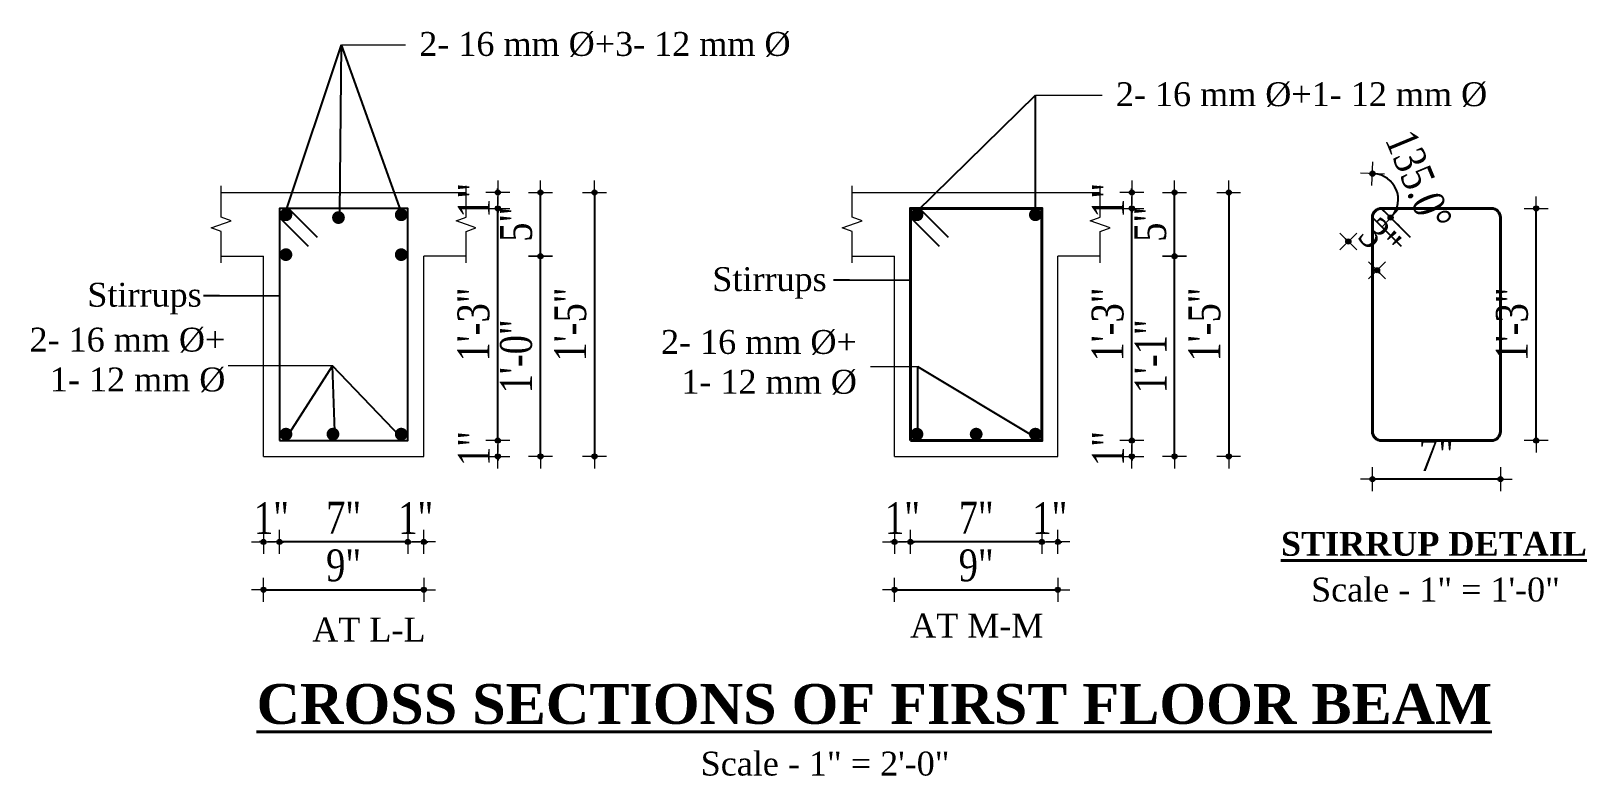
# Model space of a CAD drawing. Header units: feet. Extents: x 28652 to 66086, y -6769 to -640.
# Drawn here: x 55889.5 to 56280, y -1411.4 to -1224.3 of the extents above; entities that cross this region are included whole.
import ezdxf

# ---------------------------------------------------------------- set-up
doc = ezdxf.new("R2010")
doc.units = ezdxf.units.FT
doc.header["$LTSCALE"] = 50
doc.header["$MEASUREMENT"] = 0
doc.header["$PDMODE"] = 34
for name, color, linetype, lineweight in [('DIMENSION', 142, 'Continuous', 13), ('SES-DIMENSION', 142, 'Continuous', 13), ('SES-Leader', 2, 'Continuous', 15), ('SES-REBARS', 1, 'Continuous', 40), ('SES-SLAB OUTLINE', 4, 'Continuous', 18), ('SES-TEXT', 3, 'Continuous', 20), ('SES-TitleText', 7, 'Continuous', 40)]:
    doc.layers.add(name, color=color, linetype=linetype, lineweight=lineweight)
doc.layers.add('SES-STIRRUP', color=10, linetype='Continuous')
doc.styles.add('1.8', font='times.ttf', dxfattribs={"width": 0.8, "height": 8})
doc.styles.add('SES-ARAIL', font='times.ttf', dxfattribs={"height": 6})
doc.styles.add('SES-Title Text', font='times.ttf', dxfattribs={"height": 10})
doc.dimstyles.new('1.2', dxfattribs={"dimscale": 0, "dimtxt": 8, "dimasz": 0.5, "dimexe": 2, "dimexo": 9, "dimgap": 2, "dimtad": 1, "dimdec": 0, "dimlfac": 0.25, "dimzin": 3, "dimdsep": 46, "dimlunit": 4, "dimtxsty": '1.8', "dimblk": 'DIM', "dimcen": 3, "dimdle": 3, "dimse1": 1, "dimse2": 1, "dimclrd": 256, "dimclre": 256, "dimclrt": 7, "dimadec": 1, "dimazin": 2, "dimtfac": 1, "dimtdec": 0, "dimtix": 1, "dimtofl": 0, "dimtmove": 2, "dimatfit": 3, "dimldrblk": 'ARW', "dimfxl": 2, "dimfrac": 2, "dimtolj": 2, "dimtzin": 0, "dimarcsym": 0})

# ---------------------------------------------------------------- blocks, each defined once
blk = doc.blocks.new('DIM')
at = {"layer": 'DIMENSION'}
h = blk.add_hatch(color=256, dxfattribs=at)
h.paths.add_polyline_path([(0, 1.284388833844787), (0, 0), (1.284388833844787, 0, 0.4142135623730951)])
h.paths.add_polyline_path([(1.284388833844787, 0), (0, 0), (0, -1.284388833844787, 0.4142135623730951)])
h.paths.add_polyline_path([(1.13686837721616e-13, 0), (-1.284388833844787, 0, 0.4142135623730951), (0, -1.284388833844787)])
h.paths.add_polyline_path([(1.13686837721616e-13, 1.284388833844787, 0.414213562373121), (-1.284388833844787, 0), (0, 0)])
for p, q in [((-6, 0), (6, 0)), ((0, 6), (0, -6))]:
    blk.add_line(p, q, dxfattribs=at)
blk.add_circle((0, 0), 1.284388833844787, dxfattribs=at)
blk = doc.blocks.new('*D632')
at = {"layer": 'Defpoints', "color": 0, "ltscale": 10, "transparency": 16777216}
for p in [(56226.19039225814, -1324.898983323485), (56258.3052982582, -1324.898983323485), (56226.19039225814, -1336.865873721781)]:
    blk.add_point(p, dxfattribs=at)
at = {"layer": 'SES-DIMENSION', "lineweight": -2, "ltscale": 10, "transparency": 16777216}
blk.add_line((56257.8052982582, -1336.865873721781), (56226.69039225814, -1336.865873721781), dxfattribs=at)
at = {"layer": 'SES-DIMENSION', "lineweight": -2, "ltscale": 10, "transparency": 16777216, "xscale": 0.5, "yscale": 0.5, "zscale": 0.5, "rotation": 180}
blk.add_blockref('DIM', (56226.19039225814, -1336.865873721781), dxfattribs=at)
at = {"layer": 'SES-DIMENSION', "lineweight": -2, "ltscale": 10, "transparency": 16777216, "xscale": 0.5, "yscale": 0.5, "zscale": 0.5}
blk.add_blockref('DIM', (56258.3052982582, -1336.865873721781), dxfattribs=at)
at = {"layer": 'SES-DIMENSION', "color": 7, "ltscale": 10, "transparency": 16777216, "insert": (56242.24784525817, -1330.785123902026), "char_height": 8, "attachment_point": 5, "style": '1.8'}
blk.add_mtext('\\A2;7"', dxfattribs=at)
blk = doc.blocks.new('ARW')
at = {"layer": 'DIMENSION'}
blk.add_lwpolyline([(-0.5, -5.653726727235242e-14, 0, 3, 0), (-5.5, 5.77618736261748e-14, 0, 0, 0), (-0.5, -5.653726727235242e-14, 0, 0, 0)], format="xyseb", dxfattribs=at)
blk = doc.blocks.new('*D633')
at = {"layer": 'Defpoints', "color": 0, "ltscale": 10, "transparency": 16777216}
for p in [(56252.42222118931, -1268.870649709345), (56267.31116988517, -1268.870649709345), (56252.42222118931, -1327.161725023274)]:
    blk.add_point(p, dxfattribs=at)
at = {"layer": 'SES-DIMENSION', "lineweight": -2, "ltscale": 10, "transparency": 16777216}
blk.add_line((56267.31116988517, -1326.661725023274), (56267.31116988517, -1269.370649709345), dxfattribs=at)
at = {"layer": 'SES-DIMENSION', "lineweight": -2, "ltscale": 10, "transparency": 16777216, "xscale": 0.5, "yscale": 0.5, "zscale": 0.5}
for p, rotation in [((56267.31116988517, -1268.870649709345), 90), ((56267.31116988517, -1327.161725023274), 270)]:
    blk.add_blockref('DIM', p, dxfattribs=dict(at, rotation=rotation))
at = {"layer": 'SES-DIMENSION', "color": 7, "ltscale": 10, "transparency": 16777216, "insert": (56261.24195575394, -1298.016187366325), "char_height": 8, "attachment_point": 5, "rotation": 90, "style": '1.8'}
blk.add_mtext('\\A2;1\'-3"', dxfattribs=at)
blk = doc.blocks.new('*D634')
at = {"layer": 'Defpoints', "color": 0, "ltscale": 10, "transparency": 16777216}
for p in [(56226.19039225813, -1271.133391409141), (56220.13873162527, -1277.185052042023), (56233.40288142626, -1278.345880577246)]:
    blk.add_point(p, dxfattribs=at)
at = {"layer": 'SES-DIMENSION', "lineweight": -2, "ltscale": 10, "transparency": 16777216}
for p, q in [((56219.78517823468, -1276.831498651431), (56219.43162484408, -1276.477945260838)), ((56227.70477418399, -1284.751094600721), (56228.05832757459, -1285.104647991313))]:
    blk.add_line(p, q, dxfattribs=at)
at = {"layer": 'SES-DIMENSION', "lineweight": -2, "ltscale": 10, "transparency": 16777216, "xscale": 0.5, "yscale": 0.5, "zscale": 0.5}
for p, rotation in [((56220.13873162527, -1277.185052042023), 315.0000000001012), ((56227.3512207934, -1284.397541210128), 135.0000000001012)]:
    blk.add_blockref('DIM', p, dxfattribs=dict(at, rotation=rotation))
at = {"layer": 'SES-DIMENSION', "color": 7, "ltscale": 10, "transparency": 16777216, "insert": (56228.036558678, -1276.499714157413), "char_height": 8, "attachment_point": 5, "rotation": 315.0000000001012, "style": '1.8'}
blk.add_mtext('\\A2;3"', dxfattribs=at)
blk = doc.blocks.new('*D635')
at = {"layer": 'Defpoints', "color": 0, "ltscale": 10, "transparency": 16777216}
for p in [(56228.45313395793, -1268.870649709348), (56232.64939800891, -1266.607908009548), (56226.19039225813, -1271.13339140913), (56235.66562312603, -1276.083138877442), (56226.19039225813, -1324.898983323485)]:
    blk.add_point(p, dxfattribs=at)
at = {"layer": 'SES-DIMENSION', "lineweight": -2, "ltscale": 10, "transparency": 16777216}
blk.add_arc((56226.19039225813, -1266.607908009548), 6.459005750779292, 319.436448691816, 85.56355130819723, dxfattribs=at)
at = {"layer": 'SES-DIMENSION', "lineweight": -2, "ltscale": 10, "transparency": 16777216, "xscale": 0.5, "yscale": 0.5, "zscale": 0.5}
for p, rotation in [((56226.19039225814, -1260.14890225877), 177.7817756540959), ((56230.75759902423, -1271.175114775648), 227.2182243459173)]:
    blk.add_blockref('DIM', p, dxfattribs=dict(at, rotation=rotation))
at = {"layer": 'SES-DIMENSION', "color": 7, "ltscale": 10, "transparency": 16777216, "insert": (56237.77561577245, -1261.809151306807), "char_height": 8, "attachment_point": 5, "rotation": 292.5, "style": '1.8'}
blk.add_mtext('\\A2;135.0°', dxfattribs=at)
blk = doc.blocks.new('*D636')
at = {"layer": 'Defpoints', "color": 0, "ltscale": 10, "transparency": 16777216}
for p in [(55984.02339402294, -1335.870488704502), (55988.02339402294, -1339.870488704499), (55984.02339402294, -1352.621194089406)]:
    blk.add_point(p, dxfattribs=at)
at = {"layer": 'SES-DIMENSION', "lineweight": -2, "ltscale": 10, "transparency": 16777216}
for p, q in [((55983.52339402294, -1352.621194089406), (55983.02339402294, -1352.621194089406)), ((55988.52339402294, -1352.621194089406), (55989.02339402294, -1352.621194089406))]:
    blk.add_line(p, q, dxfattribs=at)
at = {"layer": 'SES-DIMENSION', "lineweight": -2, "ltscale": 10, "transparency": 16777216, "xscale": 0.5, "yscale": 0.5, "zscale": 0.5}
blk.add_blockref('DIM', (55984.02339402294, -1352.621194089406), dxfattribs=at)
at = {"layer": 'SES-DIMENSION', "lineweight": -2, "ltscale": 10, "transparency": 16777216, "xscale": 0.5, "yscale": 0.5, "zscale": 0.5, "rotation": 180}
blk.add_blockref('DIM', (55988.02339402294, -1352.621194089406), dxfattribs=at)
at = {"layer": 'SES-DIMENSION', "color": 7, "ltscale": 10, "transparency": 16777216, "insert": (55986.02339402294, -1346.621194089406), "char_height": 8, "attachment_point": 5, "style": '1.8'}
blk.add_mtext('\\A2;1"', dxfattribs=at)
blk = doc.blocks.new('*D637')
at = {"layer": 'Defpoints', "color": 0, "ltscale": 10, "transparency": 16777216}
for p in [(55951.8089603478, -1335.870488704502), (55984.02339402294, -1335.870488704502), (55951.8089603478, -1352.621194089406)]:
    blk.add_point(p, dxfattribs=at)
at = {"layer": 'SES-DIMENSION', "lineweight": -2, "ltscale": 10, "transparency": 16777216}
blk.add_line((55983.52339402294, -1352.621194089406), (55952.3089603478, -1352.621194089406), dxfattribs=at)
at = {"layer": 'SES-DIMENSION', "lineweight": -2, "ltscale": 10, "transparency": 16777216, "xscale": 0.5, "yscale": 0.5, "zscale": 0.5, "rotation": 180}
blk.add_blockref('DIM', (55951.8089603478, -1352.621194089406), dxfattribs=at)
at = {"layer": 'SES-DIMENSION', "lineweight": -2, "ltscale": 10, "transparency": 16777216, "xscale": 0.5, "yscale": 0.5, "zscale": 0.5}
blk.add_blockref('DIM', (55984.02339402294, -1352.621194089406), dxfattribs=at)
at = {"layer": 'SES-DIMENSION', "color": 7, "ltscale": 10, "transparency": 16777216, "insert": (55967.91617718537, -1346.540444269652), "char_height": 8, "attachment_point": 5, "style": '1.8'}
blk.add_mtext('\\A2;7"', dxfattribs=at)
blk = doc.blocks.new('*D638')
at = {"layer": 'Defpoints', "color": 0, "ltscale": 10, "transparency": 16777216}
for p in [(55951.8089603478, -1335.870488704502), (55947.80896034781, -1339.870488704499), (55947.80896034781, -1352.621194089406)]:
    blk.add_point(p, dxfattribs=at)
at = {"layer": 'SES-DIMENSION', "lineweight": -2, "ltscale": 10, "transparency": 16777216}
for p, q in [((55947.30896034781, -1352.621194089406), (55946.80896034781, -1352.621194089406)), ((55952.3089603478, -1352.621194089406), (55952.8089603478, -1352.621194089406))]:
    blk.add_line(p, q, dxfattribs=at)
at = {"layer": 'SES-DIMENSION', "lineweight": -2, "ltscale": 10, "transparency": 16777216, "xscale": 0.5, "yscale": 0.5, "zscale": 0.5}
blk.add_blockref('DIM', (55947.80896034781, -1352.621194089406), dxfattribs=at)
at = {"layer": 'SES-DIMENSION', "lineweight": -2, "ltscale": 10, "transparency": 16777216, "xscale": 0.5, "yscale": 0.5, "zscale": 0.5, "rotation": 180}
blk.add_blockref('DIM', (55951.8089603478, -1352.621194089406), dxfattribs=at)
at = {"layer": 'SES-DIMENSION', "color": 7, "ltscale": 10, "transparency": 16777216, "insert": (55949.80896034781, -1346.621194089406), "char_height": 8, "attachment_point": 5, "style": '1.8'}
blk.add_mtext('\\A2;1"', dxfattribs=at)
blk = doc.blocks.new('*D639')
at = {"layer": 'Defpoints', "color": 0, "ltscale": 10, "transparency": 16777216}
for p in [(55947.80896034781, -1339.870488704499), (55988.02339402294, -1339.870488704499), (55988.02339402294, -1364.630169667085)]:
    blk.add_point(p, dxfattribs=at)
at = {"layer": 'SES-DIMENSION', "lineweight": -2, "ltscale": 10, "transparency": 16777216}
blk.add_line((55948.30896034781, -1364.630169667085), (55987.52339402294, -1364.630169667085), dxfattribs=at)
at = {"layer": 'SES-DIMENSION', "lineweight": -2, "ltscale": 10, "transparency": 16777216, "xscale": 0.5, "yscale": 0.5, "zscale": 0.5, "rotation": 180}
blk.add_blockref('DIM', (55947.80896034781, -1364.630169667085), dxfattribs=at)
at = {"layer": 'SES-DIMENSION', "lineweight": -2, "ltscale": 10, "transparency": 16777216, "xscale": 0.5, "yscale": 0.5, "zscale": 0.5}
blk.add_blockref('DIM', (55988.02339402294, -1364.630169667085), dxfattribs=at)
at = {"layer": 'SES-DIMENSION', "color": 7, "ltscale": 10, "transparency": 16777216, "insert": (55967.91617718538, -1358.54941984733), "char_height": 8, "attachment_point": 5, "style": '1.8'}
blk.add_mtext('\\A2;9"', dxfattribs=at)
blk = doc.blocks.new('*D640')
at = {"layer": 'Defpoints', "color": 0, "ltscale": 10, "transparency": 16777216}
for p in [(55984.02339402297, -1327.161725023274), (56006.61950322294, -1327.161725023274), (55988.02339402297, -1331.161725023274)]:
    blk.add_point(p, dxfattribs=at)
at = {"layer": 'SES-DIMENSION', "lineweight": -2, "ltscale": 10, "transparency": 16777216}
for p, q in [((56006.61950322294, -1326.661725023274), (56006.61950322294, -1326.161725023274)), ((56006.61950322294, -1331.661725023274), (56006.61950322294, -1332.161725023274))]:
    blk.add_line(p, q, dxfattribs=at)
at = {"layer": 'SES-DIMENSION', "lineweight": -2, "ltscale": 10, "transparency": 16777216, "xscale": 0.5, "yscale": 0.5, "zscale": 0.5}
for p, rotation in [((56006.61950322294, -1327.161725023274), 270), ((56006.61950322294, -1331.161725023274), 90)]:
    blk.add_blockref('DIM', p, dxfattribs=dict(at, rotation=rotation))
at = {"layer": 'SES-DIMENSION', "color": 7, "ltscale": 10, "transparency": 16777216, "insert": (56000.61950322293, -1329.16172502329), "char_height": 8, "attachment_point": 5, "rotation": 90, "style": '1.8'}
blk.add_mtext('\\A2;1"', dxfattribs=at)
blk = doc.blocks.new('*D641')
at = {"layer": 'Defpoints', "color": 0, "ltscale": 10, "transparency": 16777216}
for p in [(55984.02339402297, -1268.870649709345), (56006.61950322294, -1268.870649709345), (55984.02339402297, -1327.161725023274)]:
    blk.add_point(p, dxfattribs=at)
at = {"layer": 'SES-DIMENSION', "lineweight": -2, "ltscale": 10, "transparency": 16777216}
blk.add_line((56006.61950322294, -1326.661725023274), (56006.61950322294, -1269.370649709345), dxfattribs=at)
at = {"layer": 'SES-DIMENSION', "lineweight": -2, "ltscale": 10, "transparency": 16777216, "xscale": 0.5, "yscale": 0.5, "zscale": 0.5}
for p, rotation in [((56006.61950322294, -1268.870649709345), 90), ((56006.61950322294, -1327.161725023274), 270)]:
    blk.add_blockref('DIM', p, dxfattribs=dict(at, rotation=rotation))
at = {"layer": 'SES-DIMENSION', "color": 7, "ltscale": 10, "transparency": 16777216, "insert": (56000.55028909171, -1298.016187366325), "char_height": 8, "attachment_point": 5, "rotation": 90, "style": '1.8'}
blk.add_mtext('\\A2;1\'-3"', dxfattribs=at)
blk = doc.blocks.new('*D642')
at = {"layer": 'Defpoints', "color": 0, "ltscale": 10, "transparency": 16777216}
for p in [(55998.65108957098, -1264.870649709349), (56006.61950322294, -1264.870649709349), (55984.02339402297, -1268.870649709345)]:
    blk.add_point(p, dxfattribs=at)
at = {"layer": 'SES-DIMENSION', "lineweight": -2, "ltscale": 10, "transparency": 16777216}
for p, q in [((56006.61950322294, -1264.370649709349), (56006.61950322294, -1263.870649709349)), ((56006.61950322294, -1269.370649709345), (56006.61950322294, -1269.870649709345))]:
    blk.add_line(p, q, dxfattribs=at)
at = {"layer": 'SES-DIMENSION', "lineweight": -2, "ltscale": 10, "transparency": 16777216, "xscale": 0.5, "yscale": 0.5, "zscale": 0.5}
for p, rotation in [((56006.61950322294, -1264.870649709349), 270), ((56006.61950322294, -1268.870649709345), 90)]:
    blk.add_blockref('DIM', p, dxfattribs=dict(at, rotation=rotation))
at = {"layer": 'SES-DIMENSION', "color": 7, "ltscale": 10, "transparency": 16777216, "insert": (56000.61950322293, -1266.870649709362), "char_height": 8, "attachment_point": 5, "rotation": 90, "style": '1.8'}
blk.add_mtext('\\A2;1"', dxfattribs=at)
blk = doc.blocks.new('*D643')
at = {"layer": 'Defpoints', "color": 0, "ltscale": 10, "transparency": 16777216}
for p in [(55998.65108957098, -1280.870649709345), (56017.32232280717, -1280.870649709345), (56003.61950322267, -1331.161725023274)]:
    blk.add_point(p, dxfattribs=at)
at = {"layer": 'SES-DIMENSION', "lineweight": -2, "ltscale": 10, "transparency": 16777216}
blk.add_line((56017.32232280717, -1330.661725023274), (56017.32232280717, -1281.370649709345), dxfattribs=at)
at = {"layer": 'SES-DIMENSION', "lineweight": -2, "ltscale": 10, "transparency": 16777216, "xscale": 0.5, "yscale": 0.5, "zscale": 0.5}
for p, rotation in [((56017.32232280717, -1280.870649709345), 90), ((56017.32232280717, -1331.161725023274), 270)]:
    blk.add_blockref('DIM', p, dxfattribs=dict(at, rotation=rotation))
at = {"layer": 'SES-DIMENSION', "color": 7, "ltscale": 10, "transparency": 16777216, "insert": (56011.25310867594, -1306.016187366325), "char_height": 8, "attachment_point": 5, "rotation": 90, "style": '1.8'}
blk.add_mtext('\\A2;1\'-0"', dxfattribs=at)
blk = doc.blocks.new('*D644')
at = {"layer": 'Defpoints', "color": 0, "ltscale": 10, "transparency": 16777216}
for p in [(56003.61950322267, -1264.870649709349), (56017.32232280717, -1264.870649709349), (55998.65108957098, -1280.870649709345)]:
    blk.add_point(p, dxfattribs=at)
at = {"layer": 'SES-DIMENSION', "lineweight": -2, "ltscale": 10, "transparency": 16777216}
blk.add_line((56017.32232280717, -1280.370649709345), (56017.32232280717, -1265.370649709349), dxfattribs=at)
at = {"layer": 'SES-DIMENSION', "lineweight": -2, "ltscale": 10, "transparency": 16777216, "xscale": 0.5, "yscale": 0.5, "zscale": 0.5}
for p, rotation in [((56017.32232280717, -1264.870649709349), 90), ((56017.32232280717, -1280.870649709345), 270)]:
    blk.add_blockref('DIM', p, dxfattribs=dict(at, rotation=rotation))
at = {"layer": 'SES-DIMENSION', "color": 7, "ltscale": 10, "transparency": 16777216, "insert": (56011.25310867594, -1272.870649709362), "char_height": 8, "attachment_point": 5, "rotation": 90, "style": '1.8'}
blk.add_mtext('\\A2;5"', dxfattribs=at)
blk = doc.blocks.new('*D645')
at = {"layer": 'Defpoints', "color": 0, "ltscale": 10, "transparency": 16777216}
for p in [(56014.3223228069, -1264.870649709349), (56014.3223228069, -1331.161725023274), (56030.92024462171, -1331.161725023274)]:
    blk.add_point(p, dxfattribs=at)
at = {"layer": 'SES-DIMENSION', "lineweight": -2, "ltscale": 10, "transparency": 16777216}
blk.add_line((56030.92024462171, -1265.370649709349), (56030.92024462171, -1330.661725023274), dxfattribs=at)
at = {"layer": 'SES-DIMENSION', "lineweight": -2, "ltscale": 10, "transparency": 16777216, "xscale": 0.5, "yscale": 0.5, "zscale": 0.5}
for p, rotation in [((56030.92024462171, -1264.870649709349), 90), ((56030.92024462171, -1331.161725023274), 270)]:
    blk.add_blockref('DIM', p, dxfattribs=dict(at, rotation=rotation))
at = {"layer": 'SES-DIMENSION', "color": 7, "ltscale": 10, "transparency": 16777216, "insert": (56024.85103049048, -1298.016187366327), "char_height": 8, "attachment_point": 5, "rotation": 90, "style": '1.8'}
blk.add_mtext('\\A2;1\'-5"', dxfattribs=at)
blk = doc.blocks.new('*D646')
at = {"layer": 'Defpoints', "color": 0, "ltscale": 10, "transparency": 16777216}
for p in [(56143.21011438008, -1335.870488704502), (56147.21011438008, -1339.870488704499), (56143.21011438008, -1352.621194089406)]:
    blk.add_point(p, dxfattribs=at)
at = {"layer": 'SES-DIMENSION', "lineweight": -2, "ltscale": 10, "transparency": 16777216}
for p, q in [((56142.71011438008, -1352.621194089406), (56142.21011438008, -1352.621194089406)), ((56147.71011438008, -1352.621194089406), (56148.21011438008, -1352.621194089406))]:
    blk.add_line(p, q, dxfattribs=at)
at = {"layer": 'SES-DIMENSION', "lineweight": -2, "ltscale": 10, "transparency": 16777216, "xscale": 0.5, "yscale": 0.5, "zscale": 0.5}
blk.add_blockref('DIM', (56143.21011438008, -1352.621194089406), dxfattribs=at)
at = {"layer": 'SES-DIMENSION', "lineweight": -2, "ltscale": 10, "transparency": 16777216, "xscale": 0.5, "yscale": 0.5, "zscale": 0.5, "rotation": 180}
blk.add_blockref('DIM', (56147.21011438008, -1352.621194089406), dxfattribs=at)
at = {"layer": 'SES-DIMENSION', "color": 7, "ltscale": 10, "transparency": 16777216, "insert": (56145.21011438008, -1346.621194089406), "char_height": 8, "attachment_point": 5, "style": '1.8'}
blk.add_mtext('\\A2;1"', dxfattribs=at)
blk = doc.blocks.new('*D647')
at = {"layer": 'Defpoints', "color": 0, "ltscale": 10, "transparency": 16777216}
for p in [(56110.21870758111, -1335.870488704502), (56143.21011438008, -1335.870488704502), (56110.21870758111, -1352.621194089406)]:
    blk.add_point(p, dxfattribs=at)
at = {"layer": 'SES-DIMENSION', "lineweight": -2, "ltscale": 10, "transparency": 16777216}
blk.add_line((56142.71011438008, -1352.621194089406), (56110.71870758111, -1352.621194089406), dxfattribs=at)
at = {"layer": 'SES-DIMENSION', "lineweight": -2, "ltscale": 10, "transparency": 16777216, "xscale": 0.5, "yscale": 0.5, "zscale": 0.5, "rotation": 180}
blk.add_blockref('DIM', (56110.21870758111, -1352.621194089406), dxfattribs=at)
at = {"layer": 'SES-DIMENSION', "lineweight": -2, "ltscale": 10, "transparency": 16777216, "xscale": 0.5, "yscale": 0.5, "zscale": 0.5}
blk.add_blockref('DIM', (56143.21011438008, -1352.621194089406), dxfattribs=at)
at = {"layer": 'SES-DIMENSION', "color": 7, "ltscale": 10, "transparency": 16777216, "insert": (56126.7144109806, -1346.540444269652), "char_height": 8, "attachment_point": 5, "style": '1.8'}
blk.add_mtext('\\A2;7"', dxfattribs=at)
blk = doc.blocks.new('*D648')
at = {"layer": 'Defpoints', "color": 0, "ltscale": 10, "transparency": 16777216}
for p in [(56110.21870758111, -1335.870488704502), (56106.21870758111, -1339.870488704499), (56106.21870758111, -1352.621194089406)]:
    blk.add_point(p, dxfattribs=at)
at = {"layer": 'SES-DIMENSION', "lineweight": -2, "ltscale": 10, "transparency": 16777216}
for p, q in [((56105.71870758111, -1352.621194089406), (56105.21870758111, -1352.621194089406)), ((56110.71870758111, -1352.621194089406), (56111.21870758111, -1352.621194089406))]:
    blk.add_line(p, q, dxfattribs=at)
at = {"layer": 'SES-DIMENSION', "lineweight": -2, "ltscale": 10, "transparency": 16777216, "xscale": 0.5, "yscale": 0.5, "zscale": 0.5}
blk.add_blockref('DIM', (56106.21870758111, -1352.621194089406), dxfattribs=at)
at = {"layer": 'SES-DIMENSION', "lineweight": -2, "ltscale": 10, "transparency": 16777216, "xscale": 0.5, "yscale": 0.5, "zscale": 0.5, "rotation": 180}
blk.add_blockref('DIM', (56110.21870758111, -1352.621194089406), dxfattribs=at)
at = {"layer": 'SES-DIMENSION', "color": 7, "ltscale": 10, "transparency": 16777216, "insert": (56108.21870758111, -1346.621194089406), "char_height": 8, "attachment_point": 5, "style": '1.8'}
blk.add_mtext('\\A2;1"', dxfattribs=at)
blk = doc.blocks.new('*D649')
at = {"layer": 'Defpoints', "color": 0, "ltscale": 10, "transparency": 16777216}
for p in [(56106.21870758111, -1339.870488704499), (56147.21011438008, -1339.870488704499), (56147.21011438008, -1364.630169667085)]:
    blk.add_point(p, dxfattribs=at)
at = {"layer": 'SES-DIMENSION', "lineweight": -2, "ltscale": 10, "transparency": 16777216}
blk.add_line((56106.71870758111, -1364.630169667085), (56146.71011438008, -1364.630169667085), dxfattribs=at)
at = {"layer": 'SES-DIMENSION', "lineweight": -2, "ltscale": 10, "transparency": 16777216, "xscale": 0.5, "yscale": 0.5, "zscale": 0.5, "rotation": 180}
blk.add_blockref('DIM', (56106.21870758111, -1364.630169667085), dxfattribs=at)
at = {"layer": 'SES-DIMENSION', "lineweight": -2, "ltscale": 10, "transparency": 16777216, "xscale": 0.5, "yscale": 0.5, "zscale": 0.5}
blk.add_blockref('DIM', (56147.21011438008, -1364.630169667085), dxfattribs=at)
at = {"layer": 'SES-DIMENSION', "color": 7, "ltscale": 10, "transparency": 16777216, "insert": (56126.7144109806, -1358.54941984733), "char_height": 8, "attachment_point": 5, "style": '1.8'}
blk.add_mtext('\\A2;9"', dxfattribs=at)
blk = doc.blocks.new('*D650')
at = {"layer": 'Defpoints', "color": 0, "ltscale": 10, "transparency": 16777216}
for p in [(56143.21011438011, -1327.161725023274), (56165.80622358008, -1327.161725023274), (56147.21011438011, -1331.161725023274)]:
    blk.add_point(p, dxfattribs=at)
at = {"layer": 'SES-DIMENSION', "lineweight": -2, "ltscale": 10, "transparency": 16777216}
for p, q in [((56165.80622358008, -1326.661725023274), (56165.80622358008, -1326.161725023274)), ((56165.80622358008, -1331.661725023274), (56165.80622358008, -1332.161725023274))]:
    blk.add_line(p, q, dxfattribs=at)
at = {"layer": 'SES-DIMENSION', "lineweight": -2, "ltscale": 10, "transparency": 16777216, "xscale": 0.5, "yscale": 0.5, "zscale": 0.5}
for p, rotation in [((56165.80622358008, -1327.161725023274), 270), ((56165.80622358008, -1331.161725023274), 90)]:
    blk.add_blockref('DIM', p, dxfattribs=dict(at, rotation=rotation))
at = {"layer": 'SES-DIMENSION', "color": 7, "ltscale": 10, "transparency": 16777216, "insert": (56159.80622358006, -1329.16172502329), "char_height": 8, "attachment_point": 5, "rotation": 90, "style": '1.8'}
blk.add_mtext('\\A2;1"', dxfattribs=at)
blk = doc.blocks.new('*D651')
at = {"layer": 'Defpoints', "color": 0, "ltscale": 10, "transparency": 16777216}
for p in [(56143.21011438011, -1268.870649709345), (56165.80622358008, -1268.870649709345), (56143.21011438011, -1327.161725023274)]:
    blk.add_point(p, dxfattribs=at)
at = {"layer": 'SES-DIMENSION', "lineweight": -2, "ltscale": 10, "transparency": 16777216}
blk.add_line((56165.80622358008, -1326.661725023274), (56165.80622358008, -1269.370649709345), dxfattribs=at)
at = {"layer": 'SES-DIMENSION', "lineweight": -2, "ltscale": 10, "transparency": 16777216, "xscale": 0.5, "yscale": 0.5, "zscale": 0.5}
for p, rotation in [((56165.80622358008, -1268.870649709345), 90), ((56165.80622358008, -1327.161725023274), 270)]:
    blk.add_blockref('DIM', p, dxfattribs=dict(at, rotation=rotation))
at = {"layer": 'SES-DIMENSION', "color": 7, "ltscale": 10, "transparency": 16777216, "insert": (56159.73700944884, -1298.016187366325), "char_height": 8, "attachment_point": 5, "rotation": 90, "style": '1.8'}
blk.add_mtext('\\A2;1\'-3"', dxfattribs=at)
blk = doc.blocks.new('*D652')
at = {"layer": 'Defpoints', "color": 0, "ltscale": 10, "transparency": 16777216}
for p in [(56157.83780992811, -1264.870649709349), (56165.80622358008, -1264.870649709349), (56143.21011438011, -1268.870649709345)]:
    blk.add_point(p, dxfattribs=at)
at = {"layer": 'SES-DIMENSION', "lineweight": -2, "ltscale": 10, "transparency": 16777216}
for p, q in [((56165.80622358008, -1264.370649709349), (56165.80622358008, -1263.870649709349)), ((56165.80622358008, -1269.370649709345), (56165.80622358008, -1269.870649709345))]:
    blk.add_line(p, q, dxfattribs=at)
at = {"layer": 'SES-DIMENSION', "lineweight": -2, "ltscale": 10, "transparency": 16777216, "xscale": 0.5, "yscale": 0.5, "zscale": 0.5}
for p, rotation in [((56165.80622358008, -1264.870649709349), 270), ((56165.80622358008, -1268.870649709345), 90)]:
    blk.add_blockref('DIM', p, dxfattribs=dict(at, rotation=rotation))
at = {"layer": 'SES-DIMENSION', "color": 7, "ltscale": 10, "transparency": 16777216, "insert": (56159.80622358006, -1266.870649709362), "char_height": 8, "attachment_point": 5, "rotation": 90, "style": '1.8'}
blk.add_mtext('\\A2;1"', dxfattribs=at)
blk = doc.blocks.new('*D653')
at = {"layer": 'Defpoints', "color": 0, "ltscale": 10, "transparency": 16777216}
for p in [(56157.83780992811, -1280.870649709345), (56176.5090431643, -1280.870649709345), (56162.8062235798, -1331.161725023274)]:
    blk.add_point(p, dxfattribs=at)
at = {"layer": 'SES-DIMENSION', "lineweight": -2, "ltscale": 10, "transparency": 16777216}
blk.add_line((56176.5090431643, -1330.661725023274), (56176.5090431643, -1281.370649709345), dxfattribs=at)
at = {"layer": 'SES-DIMENSION', "lineweight": -2, "ltscale": 10, "transparency": 16777216, "xscale": 0.5, "yscale": 0.5, "zscale": 0.5}
for p, rotation in [((56176.5090431643, -1280.870649709345), 90), ((56176.5090431643, -1331.161725023274), 270)]:
    blk.add_blockref('DIM', p, dxfattribs=dict(at, rotation=rotation))
at = {"layer": 'SES-DIMENSION', "color": 7, "ltscale": 10, "transparency": 16777216, "insert": (56170.50904316429, -1306.016187366325), "char_height": 8, "attachment_point": 5, "rotation": 90, "style": '1.8'}
blk.add_mtext('\\A2;1\'-1"', dxfattribs=at)
blk = doc.blocks.new('*D654')
at = {"layer": 'Defpoints', "color": 0, "ltscale": 10, "transparency": 16777216}
for p in [(56162.8062235798, -1264.870649709349), (56176.5090431643, -1264.870649709349), (56157.83780992811, -1280.870649709345)]:
    blk.add_point(p, dxfattribs=at)
at = {"layer": 'SES-DIMENSION', "lineweight": -2, "ltscale": 10, "transparency": 16777216}
blk.add_line((56176.5090431643, -1280.370649709345), (56176.5090431643, -1265.370649709349), dxfattribs=at)
at = {"layer": 'SES-DIMENSION', "lineweight": -2, "ltscale": 10, "transparency": 16777216, "xscale": 0.5, "yscale": 0.5, "zscale": 0.5}
for p, rotation in [((56176.5090431643, -1264.870649709349), 90), ((56176.5090431643, -1280.870649709345), 270)]:
    blk.add_blockref('DIM', p, dxfattribs=dict(at, rotation=rotation))
at = {"layer": 'SES-DIMENSION', "color": 7, "ltscale": 10, "transparency": 16777216, "insert": (56170.43982903307, -1272.870649709362), "char_height": 8, "attachment_point": 5, "rotation": 90, "style": '1.8'}
blk.add_mtext('\\A2;5"', dxfattribs=at)
blk = doc.blocks.new('*D655')
at = {"layer": 'Defpoints', "color": 0, "ltscale": 10, "transparency": 16777216}
for p in [(56173.50904316403, -1264.870649709349), (56173.50904316403, -1331.161725023274), (56190.10696497887, -1331.161725023274)]:
    blk.add_point(p, dxfattribs=at)
at = {"layer": 'SES-DIMENSION', "lineweight": -2, "ltscale": 10, "transparency": 16777216}
blk.add_line((56190.10696497887, -1265.370649709349), (56190.10696497887, -1330.661725023274), dxfattribs=at)
at = {"layer": 'SES-DIMENSION', "lineweight": -2, "ltscale": 10, "transparency": 16777216, "xscale": 0.5, "yscale": 0.5, "zscale": 0.5}
for p, rotation in [((56190.10696497887, -1264.870649709349), 90), ((56190.10696497887, -1331.161725023274), 270)]:
    blk.add_blockref('DIM', p, dxfattribs=dict(at, rotation=rotation))
at = {"layer": 'SES-DIMENSION', "color": 7, "ltscale": 10, "transparency": 16777216, "insert": (56184.03775084764, -1298.016187366327), "char_height": 8, "attachment_point": 5, "rotation": 90, "style": '1.8'}
blk.add_mtext('\\A2;1\'-5"', dxfattribs=at)

msp = doc.modelspace()

# ---------------------------------------------------------------- linework, layer by layer
at = {"layer": 'SES-Leader', "ltscale": 10}
for points in [[(55967.43117483412, -1227.813138965095), (55983.44776371851, -1227.813138965095)], [(56141.57415755467, -1240.43679648899), (56158.32267644801, -1240.43679648899)], [(55965.13013238467, -1308.384127853304), (55938.90679085008, -1308.384127853304)], [(56112.09611958991, -1308.692569788484), (56100.22722074023, -1308.692569788484)]]:
    msp.add_lwpolyline(points, dxfattribs=at)
at = {"layer": 'SES-REBARS', "ltscale": 10, "const_width": 1.6}
for points in [[(55953.44491717318, -1269.673915015908, 1), (55953.44491717318, -1271.27391501591, 1)], [(55982.38743719753, -1269.673915015908, -1), (55982.38743719753, -1271.27391501591, -1)], [(56111.85466440648, -1269.673915015908, 1), (56111.85466440648, -1271.27391501591, 1)], [(56141.57415755467, -1269.673915015908, -1), (56141.57415755467, -1271.27391501591, -1)], [(55966.63117483412, -1270.37157021006, -1), (55966.63117483412, -1271.971570210062, -1)], [(55953.44491717318, -1279.682736032813, 1), (55953.44491717318, -1281.282736032816, 1)], [(55982.38743719753, -1279.682736032813, -1), (55982.38743719753, -1281.282736032816, -1)], [(55953.44491717318, -1326.358459716714, -1), (55953.44491717318, -1324.758459716712, -1)], [(55965.24711482762, -1326.358459716714, 1), (55965.24711482762, -1324.758459716712, 1)], [(55982.38743719753, -1326.358459716714, 1), (55982.38743719753, -1324.758459716712, 1)], [(56111.85466440648, -1326.358459716714, -1), (56111.85466440648, -1324.758459716712, -1)], [(56126.7144109806, -1326.358459716714, -1), (56126.7144109806, -1324.758459716712, -1)], [(56141.57415755467, -1326.358459716714, 1), (56141.57415755467, -1324.758459716712, 1)]]:
    msp.add_lwpolyline(points, format="xyb", close=True, dxfattribs=at)
at = {"layer": 'SES-REBARS', "ltscale": 10}
msp.add_lwpolyline([(56110.21870758111, -1327.161725023274), (56143.21011438008, -1327.161725023274), (56143.21011438008, -1268.870649709344), (56110.21870758111, -1268.870649709344)], close=True, dxfattribs=at)
msp.add_lwpolyline([(56228.45313395794, -1327.161725023274), (56256.04255655842, -1327.161725023274, 0.4142135623730951), (56258.3052982582, -1324.898983323485), (56258.3052982582, -1271.133391409134, 0.4142135623730951), (56256.04255655842, -1268.870649709344), (56228.45313395794, -1268.870649709344, 0.4142135623730951), (56226.19039225814, -1271.133391409134), (56226.19039225814, -1324.898983323485, 0.4142135623730982)], format="xyb", close=True, dxfattribs=at)
at = {"layer": 'SES-SLAB OUTLINE', "ltscale": 10}
for p, q in [((55937.18126479979, -1264.870649709348), (55998.65108957095, -1264.870649709348)), ((56095.59101203308, -1264.870649709348), (56157.83780992808, -1264.870649709348)), ((55937.18126479979, -1280.870649709344), (55947.80896034781, -1280.870649709344)), ((55947.80896034781, -1331.161725023274), (55947.80896034781, -1280.870649709344)), ((55988.02339402294, -1331.161725023274), (55988.02339402294, -1280.870649709344)), ((55998.65108957095, -1280.870649709344), (55988.02339402294, -1280.870649709344)), ((56095.59101203308, -1280.870649709344), (56106.21870758111, -1280.870649709344)), ((56106.21870758111, -1331.161725023274), (56106.21870758111, -1280.870649709344)), ((56147.21011438008, -1331.161725023274), (56147.21011438008, -1280.870649709344)), ((56157.83780992808, -1280.870649709344), (56147.21011438008, -1280.870649709344)), ((55947.80896034781, -1331.161725023274), (55988.02339402294, -1331.161725023274)), ((56106.21870758111, -1331.161725023274), (56147.21011438008, -1331.161725023274))]:
    msp.add_line(p, q, dxfattribs=at)
for points in [[(55937.18126479979, -1282.550649709345), (55937.18126479979, -1274.685649709347), (55934.68792904163, -1273.778149709346), (55939.67460055795, -1271.963149709347), (55937.18126479979, -1271.055649709346), (55937.18126479979, -1263.190649709348)], [(55998.65108957095, -1282.550649709345), (55998.65108957095, -1274.685649709347), (56001.1444253291, -1273.778149709346), (55996.15775381277, -1271.963149709347), (55998.65108957095, -1271.055649709346), (55998.65108957095, -1263.190649709348)], [(56095.59101203308, -1282.550649709345), (56095.59101203308, -1274.685649709347), (56093.09767627493, -1273.778149709346), (56098.08434779124, -1271.963149709347), (56095.59101203308, -1271.055649709346), (56095.59101203308, -1263.190649709348)], [(56157.83780992808, -1282.550649709345), (56157.83780992808, -1274.685649709347), (56160.33114568624, -1273.778149709346), (56155.34447416992, -1271.963149709347), (56157.83780992808, -1271.055649709346), (56157.83780992808, -1263.190649709348)]]:
    msp.add_lwpolyline(points, dxfattribs=at)
at = {"layer": 'SES-STIRRUP', "ltscale": 10}
for p, q in [((55954.07170204757, -1268.870649709344), (55961.2841912157, -1276.083138877446)), ((55951.8089603478, -1271.133391409141), (55959.0214495159, -1278.345880577246))]:
    msp.add_line(p, q, dxfattribs=at)
at = {"layer": 'SES-STIRRUP', "color": 5, "ltscale": 10}
for p, q in [((56112.48144928088, -1268.870649709344), (56119.693938449, -1276.083138877446)), ((56228.45313395794, -1268.870649709344), (56235.66562312604, -1276.083138877446)), ((56110.21870758111, -1271.133391409141), (56117.43119674921, -1278.345880577246)), ((56226.19039225814, -1271.133391409141), (56233.40288142627, -1278.345880577246))]:
    msp.add_line(p, q, dxfattribs=at)
at = {"layer": 'SES-STIRRUP', "ltscale": 10}
msp.add_lwpolyline([(55951.8089603478, -1327.161725023274), (55984.02339402294, -1327.161725023274), (55984.02339402294, -1268.870649709344), (55951.8089603478, -1268.870649709344)], close=True, dxfattribs=at)

# ---------------------------------------------------------------- texts
at = {"layer": 'SES-TEXT', "ltscale": 10, "style": 'SES-ARAIL'}
for s, p in [('2- 16 mm %%C+3- 12 mm %%C ', (55986.90912033131, -1230.573029209929)), ('2- 16 mm %%C+1- 12 mm %%C ', (56161.78403306081, -1243.196686733823)), ('Stirrups', (56060.48325609566, -1289.626977640175)), ('Stirrups', (55903.59162973016, -1293.543011293768))]:
    msp.add_text(s, height=6, dxfattribs=at).set_placement(p)
at = {"layer": 'SES-TEXT', "linetype": 'ByBlock', "char_height": 6, "attachment_point": 1, "style": 'SES-ARAIL'}
for insert, width in [((55870.99027525054, -1298.821318654314), 67.24812317002215), ((56011.39358901708, -1299.405189289213), 85.3707387111499)]:
    msp.add_mtext('\\pxqr;2- 16 mm %%C+\\P1- 12 mm %%C ', dxfattribs=dict(at, insert=insert, width=width))
at = {"layer": 'SES-TitleText', "ltscale": 10, "style": 'SES-ARAIL'}
for s, p in [('Scale - 1" = 1\'-0"', (56210.78426115747, -1367.583816542392)), ('AT M-M', (56110.13371172454, -1376.631861794092)), ('AT L-L', (55960.05229007473, -1377.631861794092)), ('Scale - 1" = 2\'-0"', (56057.55648174553, -1411.282219611192))]:
    msp.add_text(s, height=6, dxfattribs=at).set_placement(p)
at = {"layer": 'SES-TitleText', "attachment_point": 1}
for s, insert, char_height, width, style in [('{\\fTimes New Roman|b1|i0|c0|p18;\\LSTIRRUP DETAIL}', (56203.22579869183, -1350.093135821782), 6, 181.4509954342511, 'SES-ARAIL'), ('{\\fTimes New Roman|b1|i0|c0|p18;\\LCROSS SECTIONS OF FIRST FLOOR BEAM }', (55946.07003290781, -1388.299910093589), 10, 521.0008809106512, 'SES-Title Text')]:
    msp.add_mtext(s, dxfattribs=dict(at, insert=insert, char_height=char_height, width=width, style=style))

# ---------------------------------------------------------------- dimensions: what is measured, and where the dimension line sits
at = {"layer": 'SES-DIMENSION', "ltscale": 10}
dim = msp.add_angular_dim_2l(base=(56232.64939800891, -1266.607908009548), line1=((56226.19039225814, -1271.133391409134), (56226.19039225814, -1324.898983323485)), line2=((56228.45313395794, -1268.870649709344), (56235.66562312604, -1276.083138877446)), dimstyle='1.2', override={"dimscale": 1, "dimdec": 1, "dimazin": 1}, dxfattribs=at)
dim.commit()
dim.dimension.update_dxf_attribs({"geometry": '*D635', "text_midpoint": (56237.77561577244, -1261.809151306796)})
for base, p1, p2, angle, picture, middle in [((56006.61950322294, -1264.870649709349), (55984.02339402294, -1268.870649709344), (55998.65108957095, -1264.870649709348), 90, '*D642', (56000.61950322293, -1266.870649709362)), ((56165.80622358008, -1264.870649709349), (56143.21011438008, -1268.870649709344), (56157.83780992808, -1264.870649709348), 90, '*D652', (56159.80622358006, -1266.870649709362)), ((56030.92024462171, -1331.161725023274), (56014.32232280687, -1264.870649709348), (56014.32232280687, -1331.161725023274), 90, '*D645', (56024.85103049048, -1298.016187366327)), ((56190.10696497887, -1331.161725023274), (56173.509043164, -1264.870649709348), (56173.509043164, -1331.161725023274), 90, '*D655', (56184.03775084764, -1298.016187366327)), ((56006.61950322294, -1268.870649709345), (55984.02339402294, -1327.161725023274), (55984.02339402294, -1268.870649709344), 90, '*D641', (56000.55028909171, -1298.016187366325)), ((56165.80622358008, -1268.870649709345), (56143.21011438008, -1327.161725023274), (56143.21011438008, -1268.870649709344), 90, '*D651', (56159.73700944884, -1298.016187366325)), ((56176.5090431643, -1280.870649709345), (56162.80622357977, -1331.161725023274), (56157.83780992808, -1280.870649709344), 90, '*D653', (56170.50904316429, -1306.016187366325)), ((56006.61950322294, -1327.161725023274), (55988.02339402294, -1331.161725023274), (55984.02339402294, -1327.161725023274), 90, '*D640', (56000.61950322293, -1329.16172502329)), ((56165.80622358008, -1327.161725023274), (56147.21011438008, -1331.161725023274), (56143.21011438008, -1327.161725023274), 90, '*D650', (56159.80622358006, -1329.16172502329)), ((55947.80896034781, -1352.621194089406), (55951.8089603478, -1335.870488704502), (55947.80896034781, -1339.870488704499), 180, '*D638', (55949.80896034781, -1346.621194089406)), ((55984.02339402294, -1352.621194089406), (55988.02339402294, -1339.870488704499), (55984.02339402294, -1335.870488704502), 180, '*D636', (55986.02339402294, -1346.621194089406)), ((56106.21870758111, -1352.621194089406), (56110.21870758111, -1335.870488704502), (56106.21870758111, -1339.870488704499), 180, '*D648', (56108.21870758111, -1346.621194089406)), ((56143.21011438008, -1352.621194089406), (56147.21011438008, -1339.870488704499), (56143.21011438008, -1335.870488704502), 180, '*D646', (56145.21011438008, -1346.621194089406))]:
    dim = msp.add_linear_dim(base=base, p1=p1, p2=p2, angle=angle, dimstyle='1.2', override={"dimscale": 1}, dxfattribs=at)
    dim.commit()
    dim.dimension.update_dxf_attribs({"geometry": picture, "text_midpoint": middle})
for base, p1, p2, angle, text, picture, middle in [((56017.32232280717, -1264.870649709349), (55998.65108957095, -1280.870649709344), (56003.61950322264, -1264.870649709348), 90, '5"', '*D644', (56011.25310867594, -1272.870649709362)), ((56176.5090431643, -1264.870649709349), (56157.83780992808, -1280.870649709344), (56162.80622357977, -1264.870649709348), 90, '5"', '*D654', (56170.43982903307, -1272.870649709362)), ((56017.32232280717, -1280.870649709345), (56003.61950322264, -1331.161725023274), (55998.65108957095, -1280.870649709344), 90, '1\'-0"', '*D643', (56011.25310867594, -1306.016187366325)), ((55951.8089603478, -1352.621194089406), (55984.02339402294, -1335.870488704502), (55951.8089603478, -1335.870488704502), 180, '7"', '*D637', (55967.91617718537, -1346.540444269652)), ((56110.21870758111, -1352.621194089406), (56143.21011438008, -1335.870488704502), (56110.21870758111, -1335.870488704502), 180, '7"', '*D647', (56126.7144109806, -1346.540444269652)), ((55988.02339402294, -1364.630169667085), (55947.80896034781, -1339.870488704499), (55988.02339402294, -1339.870488704499), 180, '9"', '*D639', (55967.91617718538, -1358.54941984733)), ((56147.21011438008, -1364.630169667085), (56106.21870758111, -1339.870488704499), (56147.21011438008, -1339.870488704499), 180, '9"', '*D649', (56126.7144109806, -1358.54941984733))]:
    dim = msp.add_linear_dim(base=base, p1=p1, p2=p2, angle=angle, text=text, dimstyle='1.2', override={"dimscale": 1}, dxfattribs=at)
    dim.commit()
    dim.dimension.update_dxf_attribs({"geometry": picture, "text_midpoint": middle})
for p1, p2, distance, picture, middle in [((56233.40288142627, -1278.345880577246), (56226.19039225814, -1271.133391409141), 8.558340541890749, '*D634', (56228.036558678, -1276.499714157413)), ((56252.42222118928, -1327.161725023274), (56252.42222118928, -1268.870649709344), -14.888948695894214, '*D633', (56261.24195575394, -1298.016187366325))]:
    dim = msp.add_aligned_dim(p1=p1, p2=p2, distance=distance, dimstyle='1.2', override={"dimscale": 1}, dxfattribs=at)
    dim.commit()
    dim.dimension.update_dxf_attribs({"geometry": picture, "text_midpoint": middle})
dim = msp.add_aligned_dim(p1=(56258.3052982582, -1324.898983323485), p2=(56226.19039225814, -1324.898983323485), distance=11.966890398296073, text='7"', dimstyle='1.2', override={"dimscale": 1}, dxfattribs=at)
dim.commit()
dim.dimension.update_dxf_attribs({"geometry": '*D632', "text_midpoint": (56242.24784525817, -1330.785123902026)})

# ---------------------------------------------------------------- leaders
at = {"layer": 'SES-Leader', "ltscale": 10}
for points in [[(55953.44491717318, -1269.673915015908), (55967.43117483412, -1227.813138965095)], [(55966.94215174537, -1269.88651063768), (55967.43117483412, -1227.813138965095)], [(55982.38743719753, -1269.673915015908), (55967.43117483412, -1227.813138965095)], [(56111.85466440648, -1269.673915015908), (56141.57415755467, -1240.43679648899)], [(56141.57415755467, -1269.673915015908), (56141.57415755467, -1240.43679648899)], [(56110.21870758111, -1286.954616055751), (56094.89942259018, -1286.877594740832), (56090.88492944826, -1286.877594740832)], [(55951.8089603478, -1290.870649709344), (55936.7294354028, -1290.793628394425), (55932.72078411208, -1290.793628394425)], [(55953.68637235661, -1326.321151918324), (55965.13013238467, -1308.384127853304)], [(55965.80896034781, -1327.161725023274), (55965.13013238467, -1308.384127853304)], [(55982.38743719753, -1326.358459716714), (55965.13013238467, -1308.384127853304)], [(56112.09611958991, -1326.321151918324), (56112.09611958991, -1308.692569788484)], [(56141.57415755467, -1326.358459716714), (56112.09611958991, -1308.692569788484)]]:
    msp.add_leader(points, dimstyle='1.2', override={"dimscale": 1, "dimasz": 6}, dxfattribs=at)

doc.saveas('drawing.dxf')
